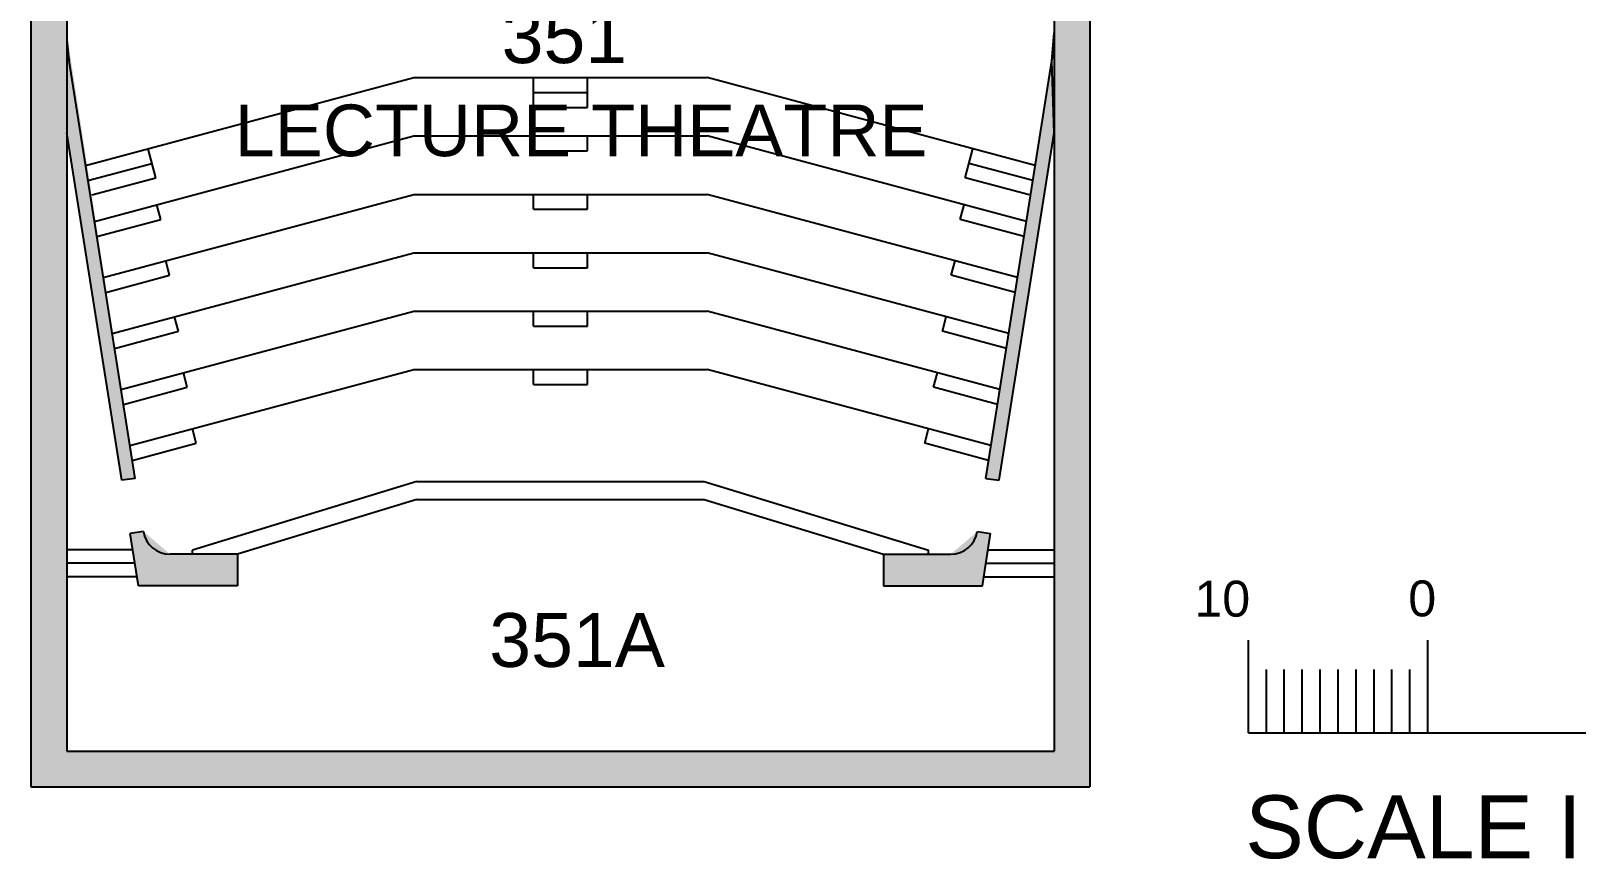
# Model space of a CAD drawing. Extents: x 2 to 4630, y -56 to 2885.
# Drawn here: x 1346 to 2379, y -56 to 498 of the extents above; entities that cross this region are included whole.
import ezdxf

# ---------------------------------------------------------------- set-up
doc = ezdxf.new("R2010")
doc.units = 0
doc.header["$LTSCALE"] = 0.004
for name, color, linetype in [('BAR_SCALE', 1, 'CONTINUOUS'), ('SOLID', 7, 'CONTINUOUS'), ('STAIR', 251, 'CONTINUOUS'), ('TEXT', 7, 'CONTINUOUS'), ('WALL', 7, 'CONTINUOUS')]:
    doc.layers.add(name, color=color, linetype=linetype)
doc.styles.add('STYLE1', font='arial.ttf')
doc.styles.add('SWIS721BLKEXBT', font='swissek.ttf')

msp = doc.modelspace()

# ---------------------------------------------------------------- linework, layer by layer
at = {"layer": 'BAR_SCALE'}
for p, q in [((2159.7, 28.7), (2159.7, 90.6)), ((2279.7, 28.7), (2279.7, 90.6)), ((2171.7, 28.7), (2171.7, 71)), ((2183.7, 28.7), (2183.7, 71)), ((2195.7, 28.7), (2195.7, 71)), ((2207.7, 28.7), (2207.7, 71)), ((2219.7, 28.7), (2219.7, 71)), ((2231.7, 28.7), (2231.7, 71)), ((2243.7, 28.7), (2243.7, 71)), ((2255.7, 28.7), (2255.7, 71)), ((2267.7, 28.7), (2267.7, 71)), ((2159.7, 28.7), (3479.7, 28.7))]:
    msp.add_line(p, q, dxfattribs=at)
at = {"layer": 'SOLID'}
msp.add_lwpolyline([(2029.8, 429.5), (2028.3, 477.7), (2029.8, 496.4), (2029.8, 429.5)], dxfattribs=at)
for points in [[(1345.8, 508.5), (1369.8, 530.5), (1345.8, -7.5), (1369.8, 16.5)], [(2053.8, -7.5), (2029.8, 16.5), (2053.8, 520.5), (2029.8, 520.5)], [(1415.4, 198.7), (1406.5, 197.5), (1369.8, 496.4), (1369.8, 429.5)], [(1993.1, 197.5), (1984.1, 198.7), (2029.8, 429.5), (2028.3, 477.7)], [(1421.1, 163.2), (1417.7, 127), (1421.1, 163.2), (1412.1, 161.9)], [(1438.8, 148), (1417.7, 127), (1421.1, 163.2), (1417.7, 127)], [(1960.7, 148), (1981.9, 127), (1978.5, 163.2), (1981.9, 127)], [(1978.5, 163.2), (1981.9, 127), (1978.5, 163.2), (1987.4, 161.9)], [(1483.8, 148), (1483.8, 127), (1438.8, 148), (1417.7, 127)], [(1915.8, 148), (1915.8, 127), (1960.7, 148), (1981.9, 127)], [(1345.8, -7.5), (1369.8, 16.5), (2053.8, -7.5), (2029.8, 16.5)]]:
    msp.add_solid(points, dxfattribs=at)
at = {"layer": 'STAIR'}
for p, q in [((1415.4, 198.7), (1371.3, 477.7)), ((1984.1, 198.7), (2028.3, 477.7)), ((1382.3, 407.7), (1601.7, 466.5)), ((1601.7, 466.5), (1797.9, 466.5)), ((1681.8, 456.5), (1681.8, 466.5)), ((1717.8, 456.5), (1717.8, 466.5)), ((2017.2, 407.7), (1797.9, 466.5)), ((1681.8, 446.5), (1681.8, 459.3)), ((1681.8, 456.5), (1717.8, 456.5)), ((1717.8, 446.5), (1717.8, 459.3)), ((1681.8, 446.5), (1717.8, 446.5)), ((1406.5, 197.5), (1369.8, 429.5)), ((1388.3, 370.3), (1601.7, 427.5)), ((1601.7, 427.5), (1797.9, 427.5)), ((1681.8, 417.5), (1681.8, 427.5)), ((1717.8, 417.5), (1717.8, 427.5)), ((2011.3, 370.3), (1797.9, 427.5)), ((1993.1, 197.5), (2029.8, 429.5)), ((1429.2, 399.6), (1424.1, 418.9)), ((1681.8, 417.5), (1717.8, 417.5)), ((1970.3, 399.6), (1975.5, 418.9)), ((1383.9, 397.8), (1426.6, 409.2)), ((2015.7, 397.8), (1972.9, 409.2)), ((1386.5, 388.1), (1429.2, 399.6)), ((2013.1, 388.1), (1970.3, 399.6)), ((1394.2, 332.9), (1601.7, 388.5)), ((1601.7, 388.5), (1797.9, 388.5)), ((1681.8, 378.5), (1681.8, 388.5)), ((1717.8, 378.5), (1717.8, 388.5)), ((2005.4, 332.9), (1797.9, 388.5)), ((1432.6, 371.8), (1430, 381.5)), ((1681.8, 378.5), (1717.8, 378.5)), ((1967, 371.8), (1969.6, 381.5)), ((1389.8, 360.4), (1432.6, 371.8)), ((2009.7, 360.4), (1967, 371.8)), ((1400.1, 295.5), (1601.7, 349.5)), ((1438.5, 334.4), (1435.9, 344.1)), ((1601.7, 349.5), (1797.9, 349.5)), ((1681.8, 339.5), (1681.8, 349.5)), ((1717.8, 339.5), (1717.8, 349.5)), ((1999.5, 295.5), (1797.9, 349.5)), ((1961.1, 334.4), (1963.7, 344.1)), ((1395.8, 323), (1438.5, 334.4)), ((1681.8, 339.5), (1717.8, 339.5)), ((2003.8, 323), (1961.1, 334.4)), ((1406, 258.1), (1601.7, 310.5)), ((1601.7, 310.5), (1797.9, 310.5)), ((1681.8, 300.5), (1681.8, 310.5)), ((1717.8, 300.5), (1717.8, 310.5)), ((1993.5, 258.1), (1797.9, 310.5)), ((1444.4, 297), (1441.8, 306.7)), ((1681.8, 300.5), (1717.8, 300.5)), ((1955.1, 297), (1957.7, 306.7)), ((1401.7, 285.6), (1444.4, 297)), ((1997.9, 285.6), (1955.1, 297)), ((1412, 220.7), (1601.7, 271.5)), ((1450.3, 259.6), (1447.7, 269.3)), ((1601.7, 271.5), (1797.9, 271.5)), ((1681.8, 261.5), (1681.8, 271.5)), ((1717.8, 261.5), (1717.8, 271.5)), ((1987.6, 220.7), (1797.9, 271.5)), ((1949.2, 259.6), (1951.8, 269.3)), ((1407.6, 248.1), (1450.3, 259.6)), ((1681.8, 261.5), (1717.8, 261.5)), ((1992, 248.1), (1949.2, 259.6)), ((1456.3, 222.2), (1453.7, 231.8)), ((1943.3, 222.2), (1945.9, 231.8)), ((1413.5, 210.7), (1456.3, 222.2)), ((1986, 210.7), (1943.3, 222.2)), ((1415.4, 198.7), (1406.5, 197.5)), ((1603.8, 196.7), (1453.8, 150.8)), ((1603.8, 196.7), (1795.8, 196.7)), ((1795.8, 196.7), (1945.8, 150.8)), ((1984.1, 198.7), (1993.1, 197.5)), ((1603.8, 184.7), (1483.8, 148)), ((1603.8, 184.7), (1795.8, 184.7)), ((1795.8, 184.7), (1915.8, 148)), ((1421.1, 163.2), (1412.1, 161.9)), ((1417.7, 127), (1412.1, 161.9)), ((1978.5, 163.2), (1987.4, 161.9)), ((1981.9, 127), (1987.4, 161.9)), ((1413.9, 151), (1369.8, 151)), ((1483.8, 148), (1438.8, 148)), ((1453.8, 148), (1453.8, 150.8)), ((1453.8, 148), (1453.8, 150.8)), ((1483.8, 148), (1483.8, 127)), ((1915.8, 148), (1960.7, 148)), ((1915.8, 148), (1915.8, 127)), ((1945.8, 148), (1945.8, 150.8)), ((1945.8, 148), (1945.8, 150.8)), ((1985.7, 151), (2029.8, 151)), ((1415.3, 142), (1369.8, 142)), ((1984.3, 142), (2029.8, 142)), ((1416.7, 133), (1369.8, 133)), ((1416.7, 133), (1369.8, 133)), ((1483.8, 127), (1417.7, 127)), ((1915.8, 127), (1981.9, 127)), ((1982.8, 133), (2029.8, 133)), ((1982.8, 133), (2029.8, 133))]:
    msp.add_line(p, q, dxfattribs=at)
for centre, start, end in [((1438.8, 166), 188.9971, 270), ((1960.7, 166), 270, 351.0029)]:
    msp.add_arc(centre, 18, start, end, dxfattribs=at)
at = {"layer": 'WALL'}
for p, q in [((1345.8, 508.5), (1345.8, -7.5)), ((1345.8, 508.5), (1345.8, -7.5)), ((1369.8, 508.5), (1369.8, 16.5)), ((1369.8, 508.5), (1369.8, 496.4)), ((2029.8, 508.5), (2029.8, 16.5)), ((2029.8, 508.5), (2029.8, 496.4)), ((2053.8, 508.5), (2053.8, -7.5)), ((2053.8, 508.5), (2053.8, -7.5)), ((1369.8, 429.5), (1369.8, 16.5)), ((2029.8, 429.5), (2029.8, 16.5)), ((1369.8, 16.5), (2029.8, 16.5)), ((1369.8, 16.5), (2029.8, 16.5)), ((1369.8, 16.5), (2029.8, 16.5)), ((1345.8, -7.5), (2053.8, -7.5)), ((1345.8, -7.5), (2053.8, -7.5))]:
    msp.add_line(p, q, dxfattribs=at)
for centre, start, end in [((1489.8, 496.4), 180, 188.9971), ((1909.8, 496.4), 351.0029, 0)]:
    msp.add_arc(centre, 120, start, end, dxfattribs=at)

# ---------------------------------------------------------------- texts
at = {"layer": 'BAR_SCALE'}
for s, height, style, p in [('10', 24, 'SWIS721BLKEXBT', (2123.6, 106.3)), ('0', 24, 'SWIS721BLKEXBT', (2266.6, 106.5)), ('SCALE IN FEET', 42, 'STYLE1', (2157.6, -55.1))]:
    msp.add_text(s, height=height, dxfattribs=dict(at, style=style)).set_placement(p)
at = {"layer": 'TEXT', "style": 'STYLE1'}
for s, height, p in [('351', 36, (1660.5, 476.2)), ('LECTURE THEATRE', 34.5, (1482, 414)), ('351A', 36, (1652.2, 72.7))]:
    msp.add_text(s, height=height, dxfattribs=at).set_placement(p)

doc.saveas('drawing.dxf')
